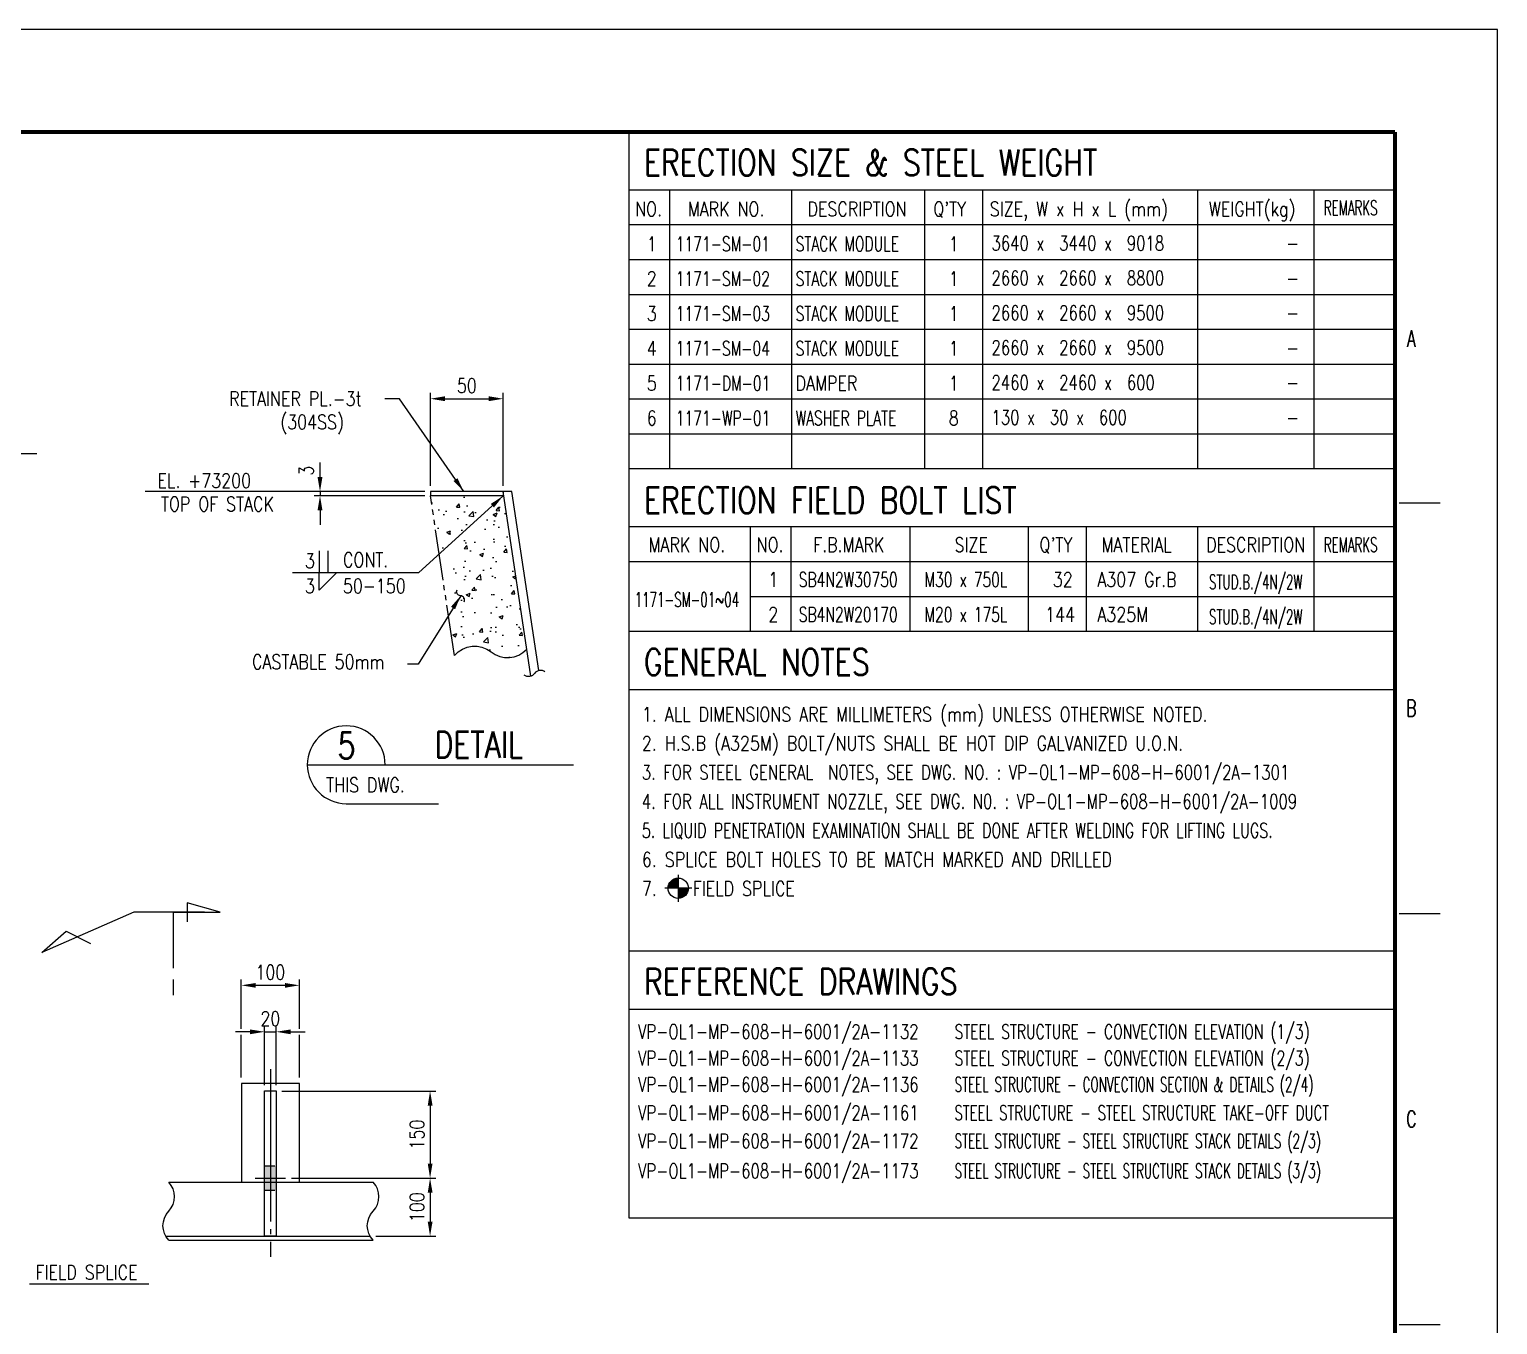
# Model space of a CAD drawing. Header units: millimetres. Extents: x 0 to 134087, y -49114 to 20834.
# Drawn here: x 24023 to 34135, y -14906 to -5985 of the extents above; entities that cross this region are included whole.
import ezdxf
from ezdxf.enums import TextEntityAlignment as Align

# ---------------------------------------------------------------- set-up
doc = ezdxf.new("R2010")
doc.units = ezdxf.units.MM
doc.header["$LTSCALE"] = 35
for name, pattern in [('JNK-CENTER', [34, 30, -1.5, 1, -1.5]), ('JNK-HIDDEN', [3, 2, -1]), ('JNK-PHANTOM', [15, 10, -1, 1, -1, 1, -1])]:
    doc.linetypes.add(name, pattern=pattern)
for name, color, linetype in [('CEN-R', 1, 'JNK-CENTER'), ('CON-C', 4, 'Continuous'), ('CON-G', 3, 'Continuous'), ('CON-W', 7, 'Continuous'), ('CON-Y', 2, 'Continuous'), ('Dim-W', 7, 'Continuous'), ('HID-Y', 2, 'JNK-HIDDEN'), ('PHA-M', 6, 'JNK-PHANTOM'), ('STL-OBJT', 7, 'Continuous'), ('TXT-C', 4, 'Continuous'), ('TXT-G', 3, 'Continuous'), ('TXT-Y', 2, 'Continuous'), ('TXTT-C', 4, 'Continuous')]:
    doc.layers.add(name, color=color, linetype=linetype)
doc.styles.add('ROMANS', font='ROMANS.shx', dxfattribs={"width": 0.8})
doc.styles.add('SIMPLEX', font='simplex.shx', dxfattribs={"width": 0.8})
doc.dimstyles.new('DIM40', dxfattribs={"dimscale": 40, "dimtxt": 2.5, "dimasz": 2.5, "dimexe": 1, "dimexo": 1, "dimgap": 1, "dimtad": 1, "dimdec": 0, "dimdsep": 46, "dimtxsty": 'SIMPLEX', "dimcen": 0, "dimclrd": 7, "dimclre": 7, "dimclrt": 2, "dimadec": 1, "dimazin": 2, "dimtfac": 1, "dimtdec": 0, "dimtix": 1, "dimtmove": 2, "dimatfit": 2, "dimfxl": 1, "dimtolj": 1, "dimtzin": 0, "dimarcsym": 1})
doc.dimstyles.new('DIM40x10', dxfattribs={"dimscale": 40, "dimtxt": 2.5, "dimasz": 2.5, "dimexe": 1, "dimexo": 1, "dimgap": 1, "dimtad": 1, "dimdec": 0, "dimlfac": 0.1, "dimdsep": 46, "dimtxsty": 'SIMPLEX', "dimcen": 2.5, "dimclrd": 7, "dimclre": 7, "dimclrt": 2, "dimadec": 1, "dimazin": 2, "dimtfac": 1, "dimtdec": 0, "dimtmove": 2, "dimatfit": 2, "dimfxl": 1, "dimtfill": 1, "dimtolj": 1, "dimtzin": 0, "dimarcsym": 1})
doc.dimstyles.new('DIM40x4', dxfattribs={"dimscale": 40, "dimtxt": 2.5, "dimasz": 2.5, "dimexe": 1, "dimexo": 1, "dimgap": 1, "dimtad": 1, "dimdec": 1, "dimlfac": 0.25, "dimdsep": 46, "dimtxsty": 'SIMPLEX', "dimcen": 2.5, "dimclrd": 7, "dimclre": 7, "dimclrt": 2, "dimadec": 1, "dimazin": 2, "dimtfac": 1, "dimtdec": 1, "dimtix": 1, "dimtmove": 2, "dimatfit": 3, "dimfxl": 1, "dimtolj": 1, "dimtzin": 0, "dimarcsym": 1})

# ---------------------------------------------------------------- blocks, each defined once
blk = doc.blocks.new('TITLE')
at = {"color": 7}
for p, q in [((841, 594.85), (0, 594.85)), ((841, 0), (841, 594.85)), ((824.02, 513.34), (831.1, 513.34)), ((824.02, 442.6), (831.1, 442.6)), ((824.02, 371.87), (831.1, 371.87))]:
    blk.add_line(p, q, dxfattribs=at)
at = {"color": 7, "const_width": 0.707}
for points in [[(823.32, 577.17), (27.94, 577.17)], [(823.32, 17.33), (823.32, 577.17)]]:
    blk.add_lwpolyline(points, dxfattribs=at)
at = {"color": 7, "style": 'ROMANS', "width": 0.7}
for s, p in [('A', (826.15, 541.63)), ('B', (826.15, 477.97)), ('C', (826.15, 407.24))]:
    blk.add_text(s, height=2.83, dxfattribs=at).set_placement(p, align=Align.MIDDLE)
blk = doc.blocks.new('SECTITLE')
at = {"layer": 'CON-G'}
for p, q in [((-1.7, 0), (44.1, 0)), ((5, -6.7), (20.86, -6.7))]:
    blk.add_line(p, q, dxfattribs=at)
blk.add_arc((5, 0), 6.7, 0, 270, dxfattribs=at)
at = {"layer": 'CON-C', "style": 'SIMPLEX', "width": 0.8}
for tag, p in [('A', (5.06, 1.04)), ('ELEVATION', (27.83, 1.22))]:
    blk.add_attdef(tag, text='', height=4.5, dxfattribs=at).set_placement(p, align=Align.CENTER)
at = {"layer": 'CON-Y', "style": 'SIMPLEX', "width": 0.8}
blk.add_attdef('H0000-0000', (1.54, -4.72), '', height=2.5, dxfattribs=at)
blk.add_attdef('SCALE', text='', height=2.5, dxfattribs=at).set_placement((44.9, -3.72), align=Align.RIGHT)
blk = doc.blocks.new('*D926')
at = {"layer": 'DEFPOINTS', "color": 0, "transparency": 16777216}
for p in [(27286, -8529), (26786, -9168), (27286, -9168)]:
    blk.add_point(p, dxfattribs=at)
at = {"layer": 'Dim-W', "color": 7, "lineweight": -2, "transparency": 16777216}
for p, q in [((26786, -9128), (26786, -8489)), ((27286, -9128), (27286, -8489)), ((26886, -8529), (27186, -8529))]:
    blk.add_line(p, q, dxfattribs=at)
at = {"layer": 'Dim-W', "color": 7, "transparency": 16777216}
for points in [[(26886, -8512), (26886, -8546), (26786, -8529)], [(27186, -8512), (27186, -8546), (27286, -8529)]]:
    blk.add_solid(points, dxfattribs=at)
at = {"layer": 'Dim-W', "color": 2, "transparency": 16777216, "insert": (27036, -8439), "char_height": 100, "attachment_point": 5, "style": 'SIMPLEX', "bg_fill": 3, "box_fill_scale": 1.1, "bg_fill_color": 256, "bg_fill_true_color": 13158600, "bg_fill_transparency": 0}
blk.add_mtext('\\A1;50', dxfattribs=at)
blk = doc.blocks.new('*D927')
at = {"layer": 'DEFPOINTS', "color": 0, "transparency": 16777216}
for p in [(26025, -9198), (26786, -9168), (26786, -9198)]:
    blk.add_point(p, dxfattribs=at)
at = {"layer": 'Dim-W', "color": 7, "lineweight": -2, "transparency": 16777216}
for p, q in [((26025, -9068), (26025, -8968)), ((26746, -9168), (25985, -9168)), ((26746, -9198), (25985, -9198)), ((26025, -9168), (26025, -9198)), ((26025, -9298), (26025, -9398))]:
    blk.add_line(p, q, dxfattribs=at)
at = {"layer": 'Dim-W', "color": 7, "transparency": 16777216}
blk.add_solid([(26008, -9298), (26042, -9298), (26025, -9198)], dxfattribs=at)
at = {"layer": 'Dim-W', "color": 2, "transparency": 16777216, "insert": (25931, -9025), "char_height": 100, "attachment_point": 5, "rotation": 90, "style": 'SIMPLEX', "bg_fill": 3, "box_fill_scale": 1.1, "bg_fill_color": 256, "bg_fill_true_color": 13158600, "bg_fill_transparency": 0}
blk.add_mtext('\\A1;3', dxfattribs=at)
at = {"layer": 'Dim-W', "color": 7, "transparency": 16777216}
blk.add_solid([(26008, -9068), (26042, -9068), (26025, -9168)], dxfattribs=at)
blk = doc.blocks.new('*D1039')
at = {"layer": 'DEFPOINTS', "color": 0, "transparency": 16777216}
for p in [(25883, -12569), (25483, -13245), (25883, -13245)]:
    blk.add_point(p, dxfattribs=at)
at = {"layer": 'Dim-W', "color": 7, "lineweight": -2, "transparency": 16777216}
for p, q in [((25483, -12869), (25483, -12529)), ((25883, -12869), (25883, -12529)), ((25583, -12569), (25783, -12569)), ((25483, -13205), (25483, -12909)), ((25883, -13205), (25883, -12909))]:
    blk.add_line(p, q, dxfattribs=at)
at = {"layer": 'Dim-W', "color": 7, "transparency": 16777216}
for points in [[(25583, -12553), (25583, -12586), (25483, -12569)], [(25783, -12553), (25783, -12586), (25883, -12569)]]:
    blk.add_solid(points, dxfattribs=at)
at = {"layer": 'Dim-W', "color": 2, "transparency": 16777216, "insert": (25683, -12479), "char_height": 100, "attachment_point": 5, "style": 'SIMPLEX'}
blk.add_mtext('\\A1;100', dxfattribs=at)
blk = doc.blocks.new('*D1040')
at = {"layer": 'DEFPOINTS', "color": 0, "transparency": 16777216}
for p in [(25723, -12889), (25643, -13297), (25723, -13297)]:
    blk.add_point(p, dxfattribs=at)
at = {"layer": 'Dim-W', "color": 7, "lineweight": -2, "transparency": 16777216}
for p, q in [((25543, -12889), (25443, -12889)), ((25643, -13257), (25643, -12849)), ((25643, -12889), (25723, -12889)), ((25723, -13257), (25723, -12849)), ((25823, -12889), (25923, -12889))]:
    blk.add_line(p, q, dxfattribs=at)
at = {"layer": 'Dim-W', "color": 7, "transparency": 16777216}
for points in [[(25543, -12873), (25543, -12906), (25643, -12889)], [(25823, -12873), (25823, -12906), (25723, -12889)]]:
    blk.add_solid(points, dxfattribs=at)
at = {"layer": 'Dim-W', "color": 2, "transparency": 16777216, "insert": (25683, -12799), "char_height": 100, "attachment_point": 5, "style": 'SIMPLEX'}
blk.add_mtext('\\A1;20', dxfattribs=at)
blk = doc.blocks.new('SECMARK2')
at = {"layer": 'TXTT-C'}
blk.add_line((0, 0), (-2.72, 0), dxfattribs=at)
blk.add_lwpolyline([(-4.67, 0), (-14.32, 0), (-14.32, 8.05), (-15.93, 2.38), (-12.63, 2.38)], dxfattribs=at)
at = {"layer": 'TXTT-C', "style": 'SIMPLEX', "width": 1.17}
blk.add_attdef('TAG', text='', height=3.5, dxfattribs=at).set_placement((-7.82, 1.36), align=Align.CENTER)
blk = doc.blocks.new('*D936')
at = {"layer": 'DEFPOINTS', "color": 0, "transparency": 16777216}
for p in [(25723, -13297), (25788, -13897), (26783, -13897)]:
    blk.add_point(p, dxfattribs=at)
at = {"layer": 'Dim-W', "color": 7, "lineweight": -2, "transparency": 16777216}
for p, q in [((25763, -13297), (26823, -13297)), ((26783, -13397), (26783, -13797)), ((25828, -13897), (26823, -13897))]:
    blk.add_line(p, q, dxfattribs=at)
at = {"layer": 'Dim-W', "color": 7, "transparency": 16777216}
for points in [[(26767, -13397), (26800, -13397), (26783, -13297)], [(26767, -13797), (26800, -13797), (26783, -13897)]]:
    blk.add_solid(points, dxfattribs=at)
at = {"layer": 'Dim-W', "color": 2, "transparency": 16777216, "insert": (26693, -13597), "char_height": 100, "attachment_point": 5, "rotation": 90, "style": 'SIMPLEX'}
blk.add_mtext('\\A1;150', dxfattribs=at)
blk = doc.blocks.new('*D937')
at = {"layer": 'DEFPOINTS', "color": 0, "transparency": 16777216}
for p in [(26783, -13897), (26370, -14297), (26783, -14297)]:
    blk.add_point(p, dxfattribs=at)
at = {"layer": 'Dim-W', "color": 7, "lineweight": -2, "transparency": 16777216}
for p, q in [((26783, -13997), (26783, -14197)), ((26410, -14297), (26823, -14297))]:
    blk.add_line(p, q, dxfattribs=at)
at = {"layer": 'Dim-W', "color": 7, "transparency": 16777216}
for points in [[(26767, -13997), (26800, -13997), (26783, -13897)], [(26767, -14197), (26800, -14197), (26783, -14297)]]:
    blk.add_solid(points, dxfattribs=at)
at = {"layer": 'Dim-W', "color": 2, "transparency": 16777216, "insert": (26693, -14097), "char_height": 100, "attachment_point": 5, "rotation": 90, "style": 'SIMPLEX'}
blk.add_mtext('\\A1;100', dxfattribs=at)
blk = doc.blocks.new('FS-MARK')
h = blk.add_hatch(color=256)
edge = h.paths.add_edge_path()
edge.add_arc((0, 0), 1.75, 90, 180)
edge.add_line((-1.75, 0), (0, 0))
edge.add_line((0, 0), (0, 1.75))
h = blk.add_hatch(color=256)
edge = h.paths.add_edge_path()
edge.add_line((0, 0), (0, -1.75))
edge.add_arc((0, 0), 1.75, 270, 360)
edge.add_line((1.75, 0), (0, 0))
for p, q in [((2.33, 0), (-2.33, 0)), ((0, 2.33), (0, -2.33))]:
    blk.add_line(p, q)
blk.add_circle((0, 0), 1.75)
at = {"layer": 'CON-Y', "style": 'SIMPLEX', "width": 0.8}
blk.add_attdef('F.S.', (3.19, 1), '', height=2.5, dxfattribs=at)

msp = doc.modelspace()

# ---------------------------------------------------------------- hatches: boundary and pattern name
at = {"layer": 'CON-W'}
h = msp.add_hatch(color=256, dxfattribs=at)
h.paths.add_polyline_path([(25723.2464, -13812.6692), (25643.2464, -13812.6692), (25643.2464, -13844.6692), (25723.2464, -13844.6692)])
h.paths.add_polyline_path([(25723.2464, -13844.6692), (25643.2464, -13844.6692), (25643.2464, -13896.6692), (25723.2464, -13896.6692)])
h.paths.add_polyline_path([(25723.2464, -13896.6692), (25643.2464, -13896.6692), (25643.2464, -13980.6692), (25723.2464, -13980.6692)])
at = {"layer": 'Dim-W'}
h = msp.add_hatch(dxfattribs=at)
h.set_pattern_fill('AR-CONC', color=256, scale=1.5, style=0)
h.set_pattern_definition([(50, (21359.25, -5118.95), (273.277, -23.9086), [28.575, -314.325]), (355, (21359.25, -5118.95), (-52.864, 286.585), [22.86, -251.46]), (100.451, (21382.02, -5120.95), (220.414, 262.675), [24.285, -267.135]), (46.184, (21359.25, -5042.75), (406.619, -63.063), [42.862, -471.487]), (96.6356, (21393.14, -5048), (356.106, 371.138), [36.427, -400.702]), (351.184, (21359.25, -5042.75), (356.107, 371.138), [34.29, -377.19]), (21, (21397.35, -5061.8), (227.4223, -153.398), [28.575, -314.325]), (326, (21397.35, -5061.8), (92.703, 276.282), [22.86, -251.46]), (71.4514, (21416.3, -5074.6), (320.125, 122.884), [24.285, -267.135]), (37.5, (21359.25, -5118.95), (4.6329, 126.8326), [0, -248.412, 0, -255.27, 0, -252.4125]), (7.5, (21359.25, -5118.95), (100.2295, 150.2709), [0, -145.542, 0, -242.697, 0, -96.2025]), (327.5, (21274.29, -5118.95), (203.3859, -8.5931), [0, -95.25, 0, -297.18, 0, -394.335]), (317.5, (21236.19, -5118.95), (222.1938, 38.1397), [0, -123.825, 0, -197.358, 0, -280.035])])
h.paths.add_polyline_path([(27290.6333, -9198.286), (26786.1333, -9198.286), (26950.9033, -10296.7531, -0.4), (27203.245, -10272.3075, 0.3849598244), (27449.1316, -10254.9416)])

# ---------------------------------------------------------------- linework, layer by layer
msp.add_lwpolyline([(26950.9033, -10296.7531, -0.4), (27203.245, -10272.3075, 0.3849770954), (27449.1393, -10254.9336, 0.3849770954)], format="xyb")
at = {"layer": 'CEN-R'}
for p, q in [((25683.2464, -13146.2807), (25683.2464, -14438.4675)), ((25578.8844, -13896.6692), (25788.0012, -13896.6692))]:
    msp.add_line(p, q, dxfattribs=at)
at = {"layer": 'CON-C'}
for p, q in [((33427.8048, -7092.3511), (28151.5567, -7092.3511)), ((33427.8048, -7332.3511), (28151.5567, -7332.3511)), ((33427.8048, -9012.3511), (28151.5567, -9012.3511)), ((33427.8048, -9412.3511), (28151.5567, -9412.3511)), ((33427.8048, -9652.3511), (28151.5567, -9652.3511)), ((33427.8048, -10132.3511), (28151.5567, -10132.3511)), ((28151.5567, -10532.3511), (33427.8048, -10532.3511)), ((28151.5567, -12332.3511), (33427.8048, -12332.3511)), ((28151.5567, -12732.3511), (33427.8048, -12732.3511)), ((28151.5567, -14171.204), (33427.8048, -14171.204))]:
    msp.add_line(p, q, dxfattribs=at)
msp.add_lwpolyline([(25229.9875, -12065.1645), (24742.8895, -12065.1645), (24108.294, -12343.8673), (24277.6401, -12195.0367), (24445.2683, -12281.3913)], dxfattribs=at)
at = {"layer": 'CON-G'}
for p, q in [((27346.8045, -9168.286), (26786.1333, -9168.286)), ((26786.1333, -9168.286), (26786.1333, -9198.286)), ((27290.6333, -9198.286), (26786.1333, -9198.286)), ((27476.9672, -10440.5123), (27286.1333, -9168.286)), ((27286.1333, -9168.286), (27286.1333, -9198.286)), ((27531.7102, -10400.9905), (27346.8045, -9168.286))]:
    msp.add_line(p, q, dxfattribs=at)
at = {"layer": 'CON-G', "ltscale": 5}
for p, q in [((25883.2464, -13244.6692), (25483.2464, -13244.6692)), ((25483.2464, -13244.6692), (25483.2464, -13924.6692)), ((25883.2464, -13924.6692), (25883.2464, -13244.6692)), ((24983.5334, -13924.6692), (26390.9164, -13924.6692)), ((24962.6724, -14296.6692), (26370.0554, -14296.6692)), ((24983.5334, -14324.6692), (26390.9164, -14324.6692))]:
    msp.add_line(p, q, dxfattribs=at)
msp.add_lwpolyline([(25643.2464, -13296.6692), (25723.2464, -13296.6692), (25723.2464, -14296.6692), (25643.2464, -14296.6692)], close=True, dxfattribs=at)
at = {"layer": 'CON-W'}
for p, q in [((28431.5567, -7092.3511), (28431.5567, -9012.3511)), ((29271.5567, -7092.3511), (29271.5567, -9012.3511)), ((30188.6299, -7092.3511), (30188.6299, -9012.3511)), ((30588.6299, -7092.3511), (30588.6299, -9012.3511)), ((32068.6299, -7092.3511), (32068.6299, -9012.3511)), ((32868.6299, -7092.3511), (32868.6299, -9012.3511)), ((33427.8048, -7572.3511), (28151.5567, -7572.3511)), ((33427.8048, -7812.3511), (28151.5567, -7812.3511)), ((33427.8048, -8052.3511), (28151.5567, -8052.3511)), ((33427.8048, -8292.3511), (28151.5567, -8292.3511)), ((26571.6481, -8528.9145), (26471.6481, -8528.9145)), ((33427.8048, -8532.3511), (28151.5567, -8532.3511)), ((33427.8048, -8772.3511), (28151.5567, -8772.3511)), ((28988.3371, -9412.3511), (28988.3371, -10132.3511)), ((29268.3371, -9412.3511), (29268.3371, -10132.3511)), ((30087.0996, -9412.3511), (30087.0996, -10132.3511)), ((30901.2146, -9412.3511), (30901.2146, -10132.3511)), ((31301.2146, -9412.3511), (31301.2146, -10132.3511)), ((32068.6299, -9412.3511), (32068.6299, -10132.3511)), ((32868.6299, -9412.3511), (32868.6299, -10132.3511)), ((26703.7432, -9728.4664), (25835.6125, -9728.4664)), ((33427.8048, -9892.3511), (28988.3371, -9892.3511))]:
    msp.add_line(p, q, dxfattribs=at)
at = {"layer": 'CON-W', "elevation": 0}
msp.add_lwpolyline([(27574.1092, -10410.471, 0.4409845567), (27502.9058, -10421.1515, -0.4409845567), (27431.7024, -10431.832)], format="xyb", dxfattribs=at)
at = {"layer": 'CON-W'}
for points in [[(24983.5334, -14324.6692, -0.4), (24983.5334, -14124.6692, 0.4), (24983.5334, -13924.6692, 0.4)], [(26390.9164, -14324.6692, -0.4), (26390.9164, -14124.6692, 0.4), (26390.9164, -13924.6692, 0.4)]]:
    msp.add_lwpolyline(points, format="xyb", dxfattribs=at)
at = {"layer": 'Dim-W'}
msp.add_line((24023.4192, -14624.6692), (24845.6598, -14624.6692), dxfattribs=at)
at = {"layer": 'HID-Y'}
for p, q in [((25643.2464, -13812.6692), (25723.2464, -13812.6692)), ((25643.2464, -13980.6692), (25723.2464, -13980.6692))]:
    msp.add_line(p, q, dxfattribs=at)
at = {"layer": 'PHA-M'}
msp.add_line((26950.9033, -10296.7531), (26786.1333, -9198.286), dxfattribs=at)
at = {"layer": 'STL-OBJT'}
for p, q in [((23203.945, -8905.2833), (24074.1536, -8905.2833)), ((26018.9874, -9576.9531), (26018.9874, -9728.4664)), ((26079.0033, -9576.9531), (26079.0033, -9728.4664))]:
    msp.add_line(p, q, dxfattribs=at)
at = {"layer": 'STL-OBJT', "ltscale": 0.5}
for p, q in [((25991.9983, -9168.286), (24821.17, -9168.286)), ((26701.6542, -10357.1605), (26626.8422, -10357.1605))]:
    msp.add_line(p, q, dxfattribs=at)
at = {"layer": 'STL-OBJT'}
msp.add_lwpolyline([(26138.9874, -9728.4664), (26138.9874, -9728.4664), (26018.9874, -9848.4664), (26018.9874, -9728.4664)], dxfattribs=at)
at = {"layer": 'STL-OBJT', "ltscale": 0.5}
msp.add_lwpolyline([(27017.9882, -9927.5513, 0.5351837585), (26993.2478, -9886.4184, -0.5351837585), (26968.5074, -9845.2855)], format="xyb", dxfattribs=at)
at = {"layer": 'TXTT-C'}
msp.add_line((28151.5567, -6692.3511), (28151.5567, -14171.204), dxfattribs=at)

# ---------------------------------------------------------------- block references
at = {"linetype": 'ByBlock', "xscale": 39.99999999599993, "yscale": 39.99999999599993, "zscale": 39.99999999599993}
msp.add_blockref('TITLE', (495.1219, -29779.1804), dxfattribs=at)
at = {"layer": 'CON-W', "xscale": 40, "yscale": 40, "zscale": 40}
msp.add_blockref('FS-MARK', (28491.9709, -11900.212), dxfattribs=at)
at = {"layer": 'CON-W', "xscale": 40, "yscale": 40, "zscale": 40, "rotation": 270}
msp.add_blockref('SECMARK2', (25015.5535, -12637.8311), dxfattribs=at)
at = {"layer": 'Dim-W', "xscale": 40, "yscale": 40, "zscale": 40}
msp.add_blockref('SECTITLE', (26005.7098, -11050.0511), dxfattribs=at).add_auto_attribs({'H0000-0000': 'THIS DWG.', 'A': '5', 'ELEVATION': 'DETAIL'})

# ---------------------------------------------------------------- texts
at = {"layer": 'CON-G', "style": 'SIMPLEX', "width": 0.6}
for p in [(32937.9357, -7264.6656), (32937.9357, -9584.6656)]:
    msp.add_text('REMARKS', height=100, dxfattribs=at).set_placement(p)
at = {"layer": 'CON-W', "color": 2, "style": 'SIMPLEX', "width": 0.8}
for s, p in [('3', (25921.2697, -9695.4313)), ('CONT.', (26183.2306, -9688.4664)), ('3', (25921.2697, -9868.4664)), ('50-150', (26183.2306, -9868.4664)), ('CASTABLE 50mm', (25556.8636, -10390.7141))]:
    msp.add_text(s, height=100, dxfattribs=at).set_placement(p)
at = {"layer": 'Dim-W', "color": 2, "style": 'SIMPLEX', "width": 0.8}
for s, p in [('EL. +73200', (25227.7978, -9092.9503)), ('TOP OF STACK', (25318.6226, -9254.6675))]:
    msp.add_text(s, height=100, dxfattribs=at).set_placement(p, align=Align.MIDDLE)
at = {"layer": 'TXT-C', "style": 'SIMPLEX', "width": 0.8}
for s, p in [('ERECTION SIZE & STEEL WEIGHT', (28255.0119, -6992.3511)), ('ERECTION FIELD BOLT LIST', (28255.0119, -9317.7252)), ('GENERAL NOTES', (28255.0119, -10432.3511)), ('REFERENCE DRAWINGS', (28255.0119, -12632.3511))]:
    msp.add_text(s, height=180, dxfattribs=at).set_placement(p)
at = {"layer": 'TXT-G', "style": 'SIMPLEX', "width": 0.8}
for s, p in [('NO.', (28195.3298, -7272.3511)), ('MARK NO.', (28557.4227, -7272.3511)), ('DESCRIPTION', (29381.8284, -7272.3511)), ("Q'TY", (30248.2059, -7272.3511)), ('SIZE, W x H x L (mm)', (30637.3757, -7272.3511)), ('WEIGHT(kg)', (32146.0353, -7272.3511)), ('MARK NO.', (28287.4091, -9584.6656)), ('NO.', (29032.1102, -9584.6656)), ('F.B.MARK', (29421.8761, -9584.6656)), ('SIZE', (30394.7804, -9584.6656)), ("Q'TY", (30979.3272, -9584.6656)), ('MATERIAL', (31407.2102, -9584.6656))]:
    msp.add_text(s, height=100, dxfattribs=at).set_placement(p)
msp.add_text('DESCRIPTION', height=100, dxfattribs=at).set_placement((32468.6299, -9584.6656), align=Align.CENTER)
at = {"layer": 'TXT-Y', "style": 'SIMPLEX'}
for s, width, p in [('1', 0.8, (28275.6702, -7512.3511)), ('1171-SM-01', 0.7, (28475.3298, -7512.3511)), ('STACK MODULE', 0.7, (29300.6726, -7512.3511)), (' 1', 0.8, (30300.5352, -7512.3511)), ('3640 x  3440 x  9018', 0.75, (30649.2741, -7507.722)), ('2', 0.8, (28275.6702, -7752.3511)), ('1171-SM-02', 0.7, (28475.3298, -7752.3511)), ('STACK MODULE', 0.7, (29300.6726, -7752.3511)), (' 1', 0.8, (30300.5352, -7752.3511)), ('2660 x  2660 x  8800', 0.75, (30649.2741, -7747.722)), ('3', 0.8, (28275.6702, -7992.3511)), ('1171-SM-03', 0.7, (28475.3298, -7992.3511)), ('STACK MODULE', 0.7, (29300.6726, -7992.3511)), (' 1', 0.8, (30300.5352, -7992.3511)), ('2660 x  2660 x  9500', 0.75, (30649.2741, -7987.722)), ('4', 0.8, (28275.6702, -8232.3511)), ('1171-SM-04', 0.7, (28475.3298, -8232.3511)), ('STACK MODULE', 0.7, (29300.6726, -8232.3511)), (' 1', 0.8, (30300.5352, -8232.3511)), ('2660 x  2660 x  9500', 0.75, (30649.2741, -8227.722)), ('5', 0.8, (28275.6702, -8472.3511)), ('1171-DM-01', 0.7, (28475.3298, -8472.3511)), ('DAMPER', 0.8, (29300.6726, -8472.3511)), (' 1', 0.8, (30300.5352, -8472.3511)), ('2460 x  2460 x  600', 0.75, (30649.2741, -8467.722)), ('RETAINER PL.-3t', 0.8, (25399.2672, -8578.9145)), ('(304SS)', 0.8, (25750.9601, -8738.9145)), ('6', 0.8, (28275.6702, -8712.3511)), ('1171-WP-01', 0.7, (28475.3298, -8712.3511)), ('WASHER PLATE', 0.7, (29300.6726, -8712.3511)), (' 8', 0.8, (30300.5352, -8712.3511)), ('130 x  30 x  600', 0.75, (30649.2741, -8707.722)), ('1', 0.8, (29112.4505, -9824.6656)), ('SB4N2W30750', 0.7, (29322.3573, -9824.6656)), ('M30 x 750L', 0.7, (30188.3611, -9824.6656)), ('32', 0.8, (31071.5457, -9824.6656)), ('A307 Gr.B', 0.8, (31378.3188, -9824.6656)), ('1171-SM-01~04', 0.6, (28191.5567, -9962.4209)), ('2', 0.8, (29112.4505, -10064.6656)), ('SB4N2W20170', 0.7, (29322.3573, -10064.6656)), ('M20 x 175L', 0.7, (30188.3611, -10064.6656)), ('144', 0.8, (31019.0249, -10064.6656)), ('A325M', 0.8, (31378.3188, -10064.6656)), ('1. ALL DIMENSIONS ARE MILLIMETERS (mm) UNLESS OTHERWISE NOTED.', 0.8, (28241.5567, -10752.4494)), ('2. H.S.B (A325M) BOLT/NUTS SHALL BE HOT DIP GALVANIZED U.O.N.', 0.8, (28241.5567, -10952.4494)), ('3. FOR STEEL GENERAL  NOTES, SEE DWG. NO. : VP-OL1-MP-608-H-6001/2A-1301', 0.75, (28241.5567, -11152.4494)), ('4. FOR ALL INSTRUMENT NOZZLE, SEE DWG. N0. : VP-OL1-MP-608-H-6001/2A-1009', 0.75, (28241.5567, -11352.4494)), ('5. LIQUID PENETRATION EXAMINATION SHALL BE DONE AFTER WELDING FOR LIFTING LUGS.', 0.72, (28241.5567, -11552.4494)), ('6. SPLICE BOLT HOLES TO BE MATCH MARKED AND DRILLED', 0.8, (28241.5567, -11752.4494)), ('7.    FIELD SPLICE', 0.8, (28241.5567, -11952.5722)), ('VP-OL1-MP-608-H-6001/2A-1132', 0.75, (28215.2922, -12937.8532)), ('STEEL STRUCTURE - CONVECTION ELEVATION (1/3)', 0.7, (30395.1526, -12937.8532)), ('VP-OL1-MP-608-H-6001/2A-1133', 0.75, (28215.2922, -13120.816)), ('STEEL STRUCTURE - CONVECTION ELEVATION (2/3)', 0.7, (30395.1526, -13120.816)), ('VP-OL1-MP-608-H-6001/2A-1136', 0.75, (28215.2922, -13302.2124)), ('STEEL STRUCTURE - CONVECTION SECTION & DETAILS (2/4)', 0.6, (30395.1526, -13302.2124)), ('VP-OL1-MP-608-H-6001/2A-1161', 0.75, (28215.2922, -13497.0395)), ('STEEL STRUCTURE - STEEL STRUCTURE TAKE-OFF DUCT', 0.67, (30395.1526, -13497.0395)), ('VP-OL1-MP-608-H-6001/2A-1172', 0.75, (28215.2922, -13690.9064)), ('STEEL STRUCTURE - STEEL STRUCTURE STACK DETAILS (2/3)', 0.6, (30395.1526, -13690.9064)), ('VP-OL1-MP-608-H-6001/2A-1173', 0.75, (28215.2922, -13897.2809)), ('STEEL STRUCTURE - STEEL STRUCTURE STACK DETAILS (3/3)', 0.6, (30395.1526, -13897.2809))]:
    msp.add_text(s, height=100, dxfattribs=dict(at, width=width)).set_placement(p)
at = {"layer": 'TXT-Y', "style": 'SIMPLEX', "width": 0.8}
for p in [(32768.6299, -7507.722), (32768.6299, -7747.722), (32768.6299, -7987.722), (32768.6299, -8227.722), (32768.6299, -8467.722), (32768.6299, -8707.722)]:
    msp.add_text('-', height=100, dxfattribs=at).set_placement(p, align=Align.RIGHT)
at = {"layer": 'TXT-Y', "style": 'SIMPLEX', "width": 0.6}
for p in [(32468.6299, -9841.4201), (32468.6299, -10081.4201)]:
    msp.add_text('STUD.B./4N/2W', height=100, dxfattribs=at).set_placement(p, align=Align.CENTER)
at = {"layer": 'TXT-Y', "color": 2, "style": 'SIMPLEX', "width": 0.8}
msp.add_text('FIELD SPLICE', height=100, dxfattribs=at).set_placement((24065.5616, -14596.1079))

# ---------------------------------------------------------------- dimensions: what is measured, and where the dimension line sits
at = {"layer": 'Dim-W'}
for base, p1, p2, picture, middle in [((25883.2464, -12569.3543), (25483.2464, -13244.6692), (25883.2464, -13244.6692), '*D1039', (25683.2464, -12479.3543)), ((25723.2464, -12889.3543), (25643.2464, -13296.6692), (25723.2464, -13296.6692), '*D1040', (25683.2464, -12799.3543))]:
    dim = msp.add_linear_dim(base=base, p1=p1, p2=p2, dimstyle='DIM40x4', dxfattribs=at)
    dim.commit()
    dim.dimension.update_dxf_attribs({"geometry": picture, "text_midpoint": middle})
for base, p1, p2, picture, middle in [((26783.4442, -13896.6692), (25723.2464, -13296.6692), (25788.0012, -13896.6692), '*D936', (26693.4442, -13596.6692)), ((26783.4442, -14296.6692), (26783.4442, -13896.6692), (26370.0554, -14296.6692), '*D937', (26693.4442, -14096.6692))]:
    dim = msp.add_linear_dim(base=base, p1=p1, p2=p2, angle=90, dimstyle='DIM40x4', dxfattribs=at)
    dim.commit()
    dim.dimension.update_dxf_attribs({"geometry": picture, "text_midpoint": middle})

# ---------------------------------------------------------------- leaders
for points in [[(27015.221, -9168.286), (26571.6481, -8528.9145)], [(27286.1333, -9198.286), (26703.7432, -9728.4664)]]:
    msp.add_leader(points, dimstyle='DIM40', override={"dimgap": 1, "dimtad": 0}, dxfattribs=at)
at = {"layer": 'STL-OBJT', "ltscale": 0.5}
msp.add_leader([(26993.9481, -9885.7212), (26701.6542, -10357.1605)], dimstyle='DIM40', dxfattribs=at)

# ---------------------------------------------------------------- next in the draw order: dimensions: what is measured, and where the dimension line sits
at = {"layer": 'Dim-W'}
dim = msp.add_linear_dim(base=(27286.1333, -8528.9145), p1=(26786.1333, -9168.286), p2=(27286.1333, -9168.286), dimstyle='DIM40x10', dxfattribs=at)
dim.commit()
dim.dimension.update_dxf_attribs({"geometry": '*D926', "text_midpoint": (27036.1333, -8438.9145)})

# ---------------------------------------------------------------- next in the draw order: dimensions: what is measured, and where the dimension line sits
dim = msp.add_linear_dim(base=(26025.1518, -9198.286), p1=(26786.1333, -9168.286), p2=(26786.1333, -9198.286), angle=90, dimstyle='DIM40x10', dxfattribs=at)
dim.commit()
dim.dimension.update_dxf_attribs({"geometry": '*D927', "text_midpoint": (25931.4188, -9025.1686), "dimtype": 160})

doc.saveas('drawing.dxf')
